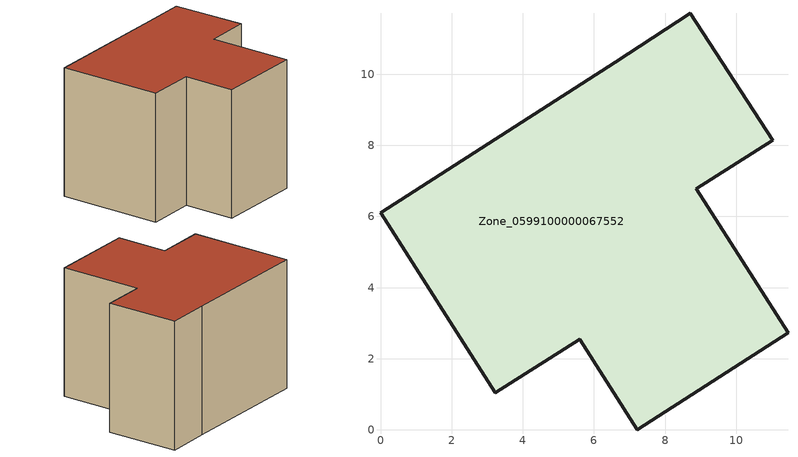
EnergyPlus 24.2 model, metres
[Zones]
Zone_0599100000067552
 floor ground (C_G): 11.45,2.73 7.21,0 5.6,2.55 3.22,1.04 0,6.1 6.59,10.34 8.71,11.72 11.02,8.15 8.87,6.77 z0
 wall outside (C_F): 11.02,8.15 8.71,11.72 6.59,10.34 0,6.1 3.22,1.04 5.6,2.55 7.21,0 11.45,2.73 8.87,6.77 11.02,8.15 z0:7.48
 roof outside (C_R): 11.45,2.73 8.87,6.77 11.02,8.15 8.71,11.72 6.59,10.34 0,6.1 3.22,1.04 5.6,2.55 7.21,0 z7.48
[BUILDING]
Pand.0599100000067552: North Axis=0; Terrain=City; Loads Convergence Tolerance Value=0.04; Temperature Convergence Tolerance Value=0.4; Solar Distribution=FullExterior; Maximum Number of Warmup Days=25; Minimum Number of Warmup Days=1
[Site:Location]
Rotterdam.The.Hague.AP_ZH_NLD Design_Conditions: Latitude=51.96; Longitude=4.45; Time Zone=1; Elevation=-4.5
[SITE:GROUNDTEMPERATURE:BUILDINGSURFACE]
18, 18, 18, 18, 18, 18, 18, 18, 18, 18, 18, 18
[MATERIAL] Thermal Absorptance=0.9; Solar Absorptance=0.7; Visible Absorptance=0.7
Name | Roughness | Thickness | Conductivity | Density | Specific Heat
G.TC.1946-1964 | MediumSmooth | 0.15 | 1 | 540 | 1210
F.TC.1946-1964 | Rough | 0.3 | 0.857143 | 1920 | 840
R.TC.1946-1964 | MediumRough | 0.2 | 0.235294 | 1500 | 1000
[CONSTRUCTION]
C_G: G.TC.1946-1964
C_F: F.TC.1946-1964
C_R: R.TC.1946-1964
[ZONE]
Zone_0599100000067552: Type=1; Multiplier=1; Ceiling Height=Autocalculate; Volume=Autocalculate; Floor Area=autocalculate; Part of Total Floor Area=Yes
[ZONEINFILTRATION:DESIGNFLOWRATE]
Infil_Zone_0599100000067552: Zone or ZoneList or Space or SpaceList=Zone_0599100000067552; Schedule=AlwaysOn; Design Flow Rate Calculation Method=Flow/Area; Flow Rate per Floor Area=0.003; Constant Term Coefficient=1; Temperature Term Coefficient=0; Velocity Term Coefficient=0; Velocity Squared Term Coefficient=0
[HVACTEMPLATE:ZONE:IDEALLOADSAIRSYSTEM]
Zone_0599100000067552: Maximum Heating Supply Air Temperature=50; Minimum Cooling Supply Air Temperature=13; Maximum Heating Supply Air Humidity Ratio=0.0156; Minimum Cooling Supply Air Humidity Ratio=0.0077; Heating Limit=NoLimit; Cooling Limit=NoLimit; Dehumidification Control Type=ConstantSensibleHeatRatio; Cooling Sensible Heat Ratio=0.7; Dehumidification Setpoint=60; Humidification Control Type=None; Humidification Setpoint=30; Outdoor Air Method=None; Outdoor Air Flow Rate per Person=0.00944; Outdoor Air Flow Rate per Zone Floor Area=0; Outdoor Air Flow Rate per Zone=0; Demand Controlled Ventilation Type=None; Outdoor Air Economizer Type=NoEconomizer; Heat Recovery Type=None; Sensible Heat Recovery Effectiveness=0.7; Latent Heat Recovery Effectiveness=0.65
[ZONECONTROL:THERMOSTAT]
ThermostatControl_Zone_0599100000067552: Zone or ZoneList=Zone_0599100000067552; Control Type Schedule=DualSetpointControlType; Control 1=Thermostat_Zone_0599100000067552; Temperature Difference Between Cutout And Setpoint=0
[THERMOSTATSETPOINT:DUALSETPOINT]
Thermostat_Zone_0599100000067552: Heating Setpoint Temperature Schedule=HeatingSetpoint_Zone_0599100000067552; Cooling Setpoint Temperature Schedule=CoolingSetpoint_Zone_0599100000067552
[SCHEDULE:COMPACT]
HeatingSetpoint_Zone_0599100000067552: Through: 12/31, For: AllDays, Until: 24:00, 21
CoolingSetpoint_Zone_0599100000067552: Through: 12/31, For: AllDays, Until: 24:00, 24
DualSetpointControlType: Through: 12/31, For: AllDays, Until: 24:00, 4
AlwaysOn: Through: 12/31, For: AllDays, Until: 24:00, 1
